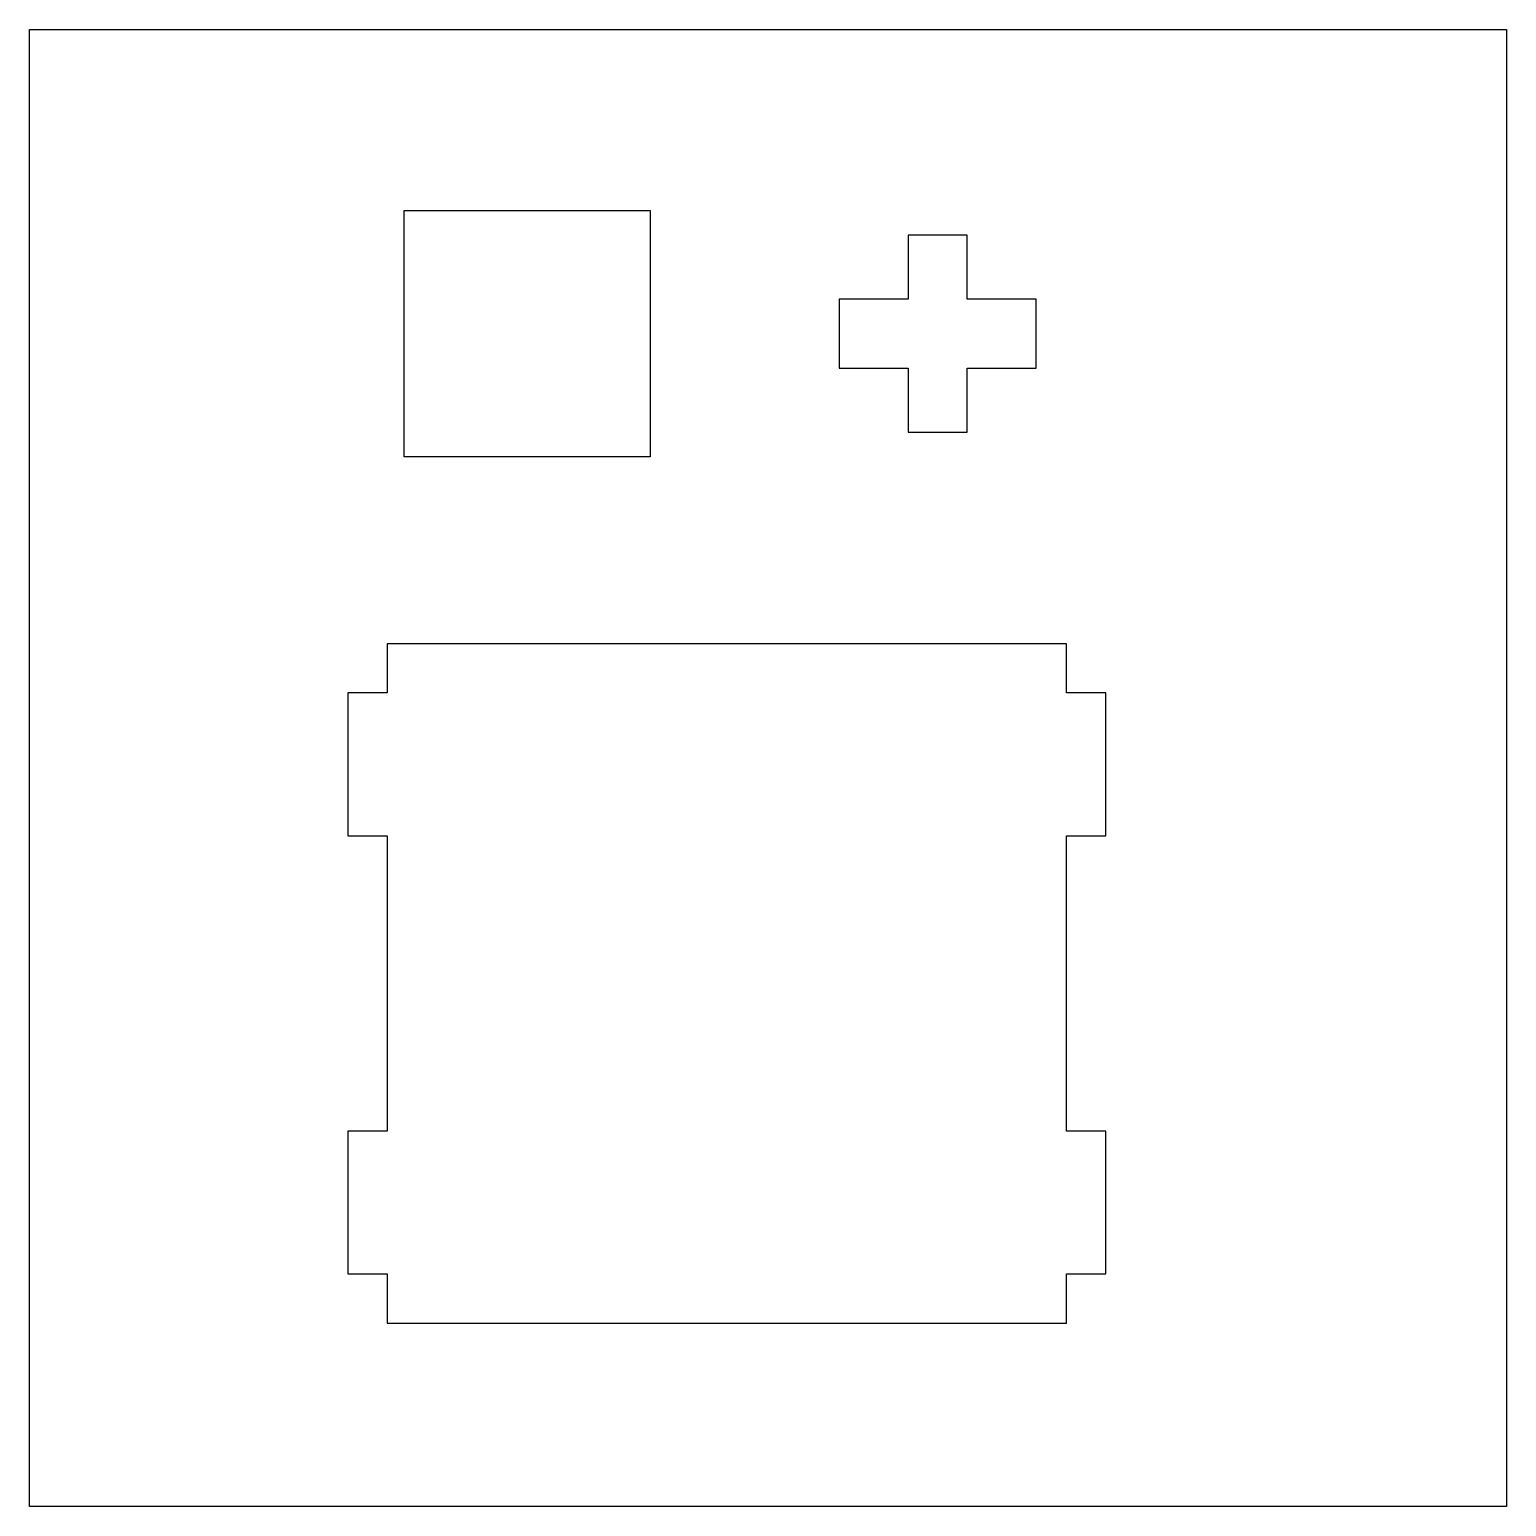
# Model space of a CAD drawing. Extents: x 62.9 to 92.9, y 196.6 to 226.6.
import ezdxf

# ---------------------------------------------------------------- set-up
doc = ezdxf.new("R2010")
doc.units = 0
doc.layers.add('Layer_1', color=7, linetype='CONTINUOUS')

msp = doc.modelspace()

# ---------------------------------------------------------------- linework, layer by layer
at = {"layer": 'Layer_1', "color": 7}
for p, q in [((62.941978, 226.644562), (92.941978, 226.644562)), ((62.941978, 196.64456), (62.941978, 226.644562)), ((92.941978, 226.644562), (92.941978, 196.64456)), ((70.551601, 222.966832), (75.551601, 222.966832)), ((70.551601, 217.966832), (70.551601, 222.966832)), ((75.551601, 222.966832), (75.551601, 217.966832)), ((80.786019, 222.466713), (80.786019, 221.166534)), ((81.985946, 222.466713), (80.786019, 222.466713)), ((81.985946, 221.166534), (81.985946, 222.466713)), ((80.786019, 221.166534), (79.386105, 221.166534)), ((79.386105, 221.166534), (79.386105, 219.766619)), ((83.385861, 221.166534), (81.985946, 221.166534)), ((83.385861, 219.766619), (83.385861, 221.166534)), ((79.386105, 219.766619), (80.786019, 219.766619)), ((80.786019, 219.766619), (80.786019, 218.466955)), ((81.985946, 218.466955), (81.985946, 219.766619)), ((81.985946, 219.766619), (83.385861, 219.766619)), ((80.786019, 218.466955), (81.985946, 218.466955)), ((75.551601, 217.966832), (70.551601, 217.966832)), ((70.207143, 214.168385), (70.207143, 213.168386)), ((84.007143, 214.168385), (70.207143, 214.168385)), ((84.007143, 213.168386), (84.007143, 214.168385)), ((70.207143, 213.168386), (69.407143, 213.168386)), ((69.407143, 213.168386), (69.407143, 210.268386)), ((84.807143, 213.168386), (84.007143, 213.168386)), ((84.807143, 210.268386), (84.807143, 213.168386)), ((69.407143, 210.268386), (70.207143, 210.268386)), ((70.207143, 210.268386), (70.207143, 204.268386)), ((84.007143, 204.268386), (84.007143, 210.268386)), ((84.007143, 210.268386), (84.807143, 210.268386)), ((70.207143, 204.268386), (69.407143, 204.268386)), ((69.407143, 204.268386), (69.407143, 201.368386)), ((84.807143, 204.268386), (84.007143, 204.268386)), ((84.807143, 201.368386), (84.807143, 204.268386)), ((69.407143, 201.368386), (70.207143, 201.368386)), ((70.207143, 201.368386), (70.207143, 200.368386)), ((84.007143, 200.368386), (84.007143, 201.368386)), ((84.007143, 201.368386), (84.807143, 201.368386)), ((70.207143, 200.368386), (84.007143, 200.368386)), ((92.941978, 196.64456), (62.941978, 196.64456))]:
    msp.add_line(p, q, dxfattribs=at)

doc.saveas('drawing.dxf')
